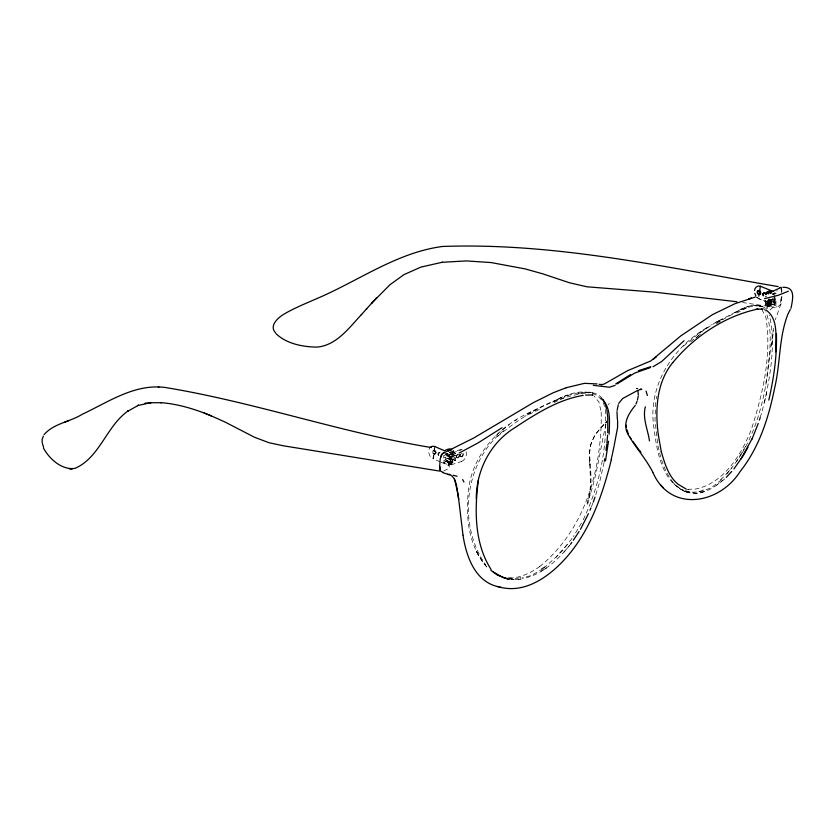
<?xml version="1.0" encoding="UTF-8"?>
<svg xmlns="http://www.w3.org/2000/svg" width="834" height="834" viewBox="0 0 834 834"><rect width="100%" height="100%" fill="white"/><g stroke="black" fill="none" stroke-linecap="round" stroke-linejoin="round"><path stroke-width="0.63" stroke-dasharray="4.17 3.13" d="M775.234 298.76L774.64 305.286L758.544 298.52M445.742 459.398L445.836 457.209M450.756 462.286A1.512 0.584 2.8 0 1 448.348 462.578A1.512 0.584 2.8 0 1 448.661 461.598A1.512 0.584 2.8 0 1 450.756 462.286L450.714 462.724A1.491 0.573 2.8 0 1 448.348 463.016L448.046 462.901M452.82 462.317L452.789 459.701M774.932 295.361L774.64 305.286M774.88 298.322L774.661 304.608L775.87 305.192L776.11 298.708M781.906 296.602L781.135 304.129L776.694 307.6L742.573 302.534M765.383 300.282L765.946 303.305L772.003 304.796C776.193 303.951 776.173 298.186 771.054 299.312M780.958 298.76L780.666 302.565M461.108 449.359L450.527 452.779L450.12 464.423L451.152 464.84L451.632 453.133L461.035 450.099M440.894 462.172L448.734 465.518L449.297 452.768M776.954 291.243L776.986 290.493M781.541 296.654L780.707 304.493L775.318 319.714M655.701 402.593L654.992 420.18L657.734 444.48M774.817 300.136L771.742 302.502L771.971 304.712L767.885 303.826A3.576 1.397 1.9 0 1 765.664 301.866A3.576 1.397 1.9 0 1 770.97 301.501L775.067 302.398M434.347 447.691L433.054 458.825L439.779 461.692M434.785 447.722L433.555 458.283C429.948 459.065 427.237 451.288 429.614 448.139M771.575 345.495L773.535 330.608M455.427 453.3L450.423 454.905L450.61 457.24L455.614 455.593L455.427 453.3L452.508 452.07A3.555 1.314 2.8 0 0 451.642 451.705M450.214 459.711C448.755 466.394 461.64 457.605 452.309 456.876A3.555 1.314 2.8 0 0 446.888 456.438A3.555 1.314 2.8 0 0 447.295 458.471L450.214 459.711L455.228 458.106M773.462 328.294L765.445 386.34M656.306 398.861L656.712 396.369M769.521 302.054L769.407 302.679A2.033 0.782 -77.9 0 1 769.313 304.577L769.104 305.213A1.949 0.751 -77.9 0 1 768.02 306.057L767.843 305.713A2.033 0.782 -77.9 0 1 767.916 303.857L768.124 303.222M445.085 453.456C453.644 458.095 445.981 451.736 452.07 451.507M764.497 402.395C770.522 373.934 775.839 343.837 769.417 315.043M768.875 300.428C768.458 307.673 783.366 303.107 768.875 300.428L766.467 301.658A3.555 1.376 2.7 0 0 766.926 303.774A3.555 1.376 2.7 0 0 772.19 303.44L774.588 302.21M775.057 293.401L776.298 293.526M604.077 462.505L599.563 482.417L595.403 495.938M766.696 392.543L761.974 411.881M774.713 299.708L772.294 301.074A3.555 1.376 2.7 0 1 768.156 301.647A3.555 1.376 2.7 0 1 765.539 300.094M765.435 302.471L765.351 304.66M453.164 452.966L453.196 450.402A3.576 1.366 2.8 0 1 452.153 451.601L449.432 452.893M443.657 460.305L449.255 462.151L451.757 460.973A3.555 1.366 2.8 0 0 451.455 458.867A3.555 1.366 2.8 0 0 446.159 459.127C438.006 461.88 449.599 467.061 452.445 462.828M587.574 504.299C593.266 487.775 590.336 470.355 589.648 453.394C589.607 440.498 597.832 430.083 606.756 421.691M452.966 457.803L452.998 454.916M770.376 305.557A1.491 0.573 2.7 0 0 768.26 304.9A1.491 0.573 2.7 0 0 768.031 305.89A1.491 0.573 2.7 0 0 770.376 305.557L770.366 304.91M760.201 417.438L762.026 411.61M769.563 302.054L770.022 300.938M770.126 302.179L770.877 300.699L771.554 301.001A1.866 0.688 -78.4 0 1 771.492 302.784L770.741 304.254L769.626 304.045M767.561 303.107L767.457 305.901A1.929 0.74 -77.9 0 0 768.531 305.077L768.739 304.441A2.012 0.771 -77.9 0 0 768.802 302.617L768.051 302.325L767.52 303.128A1.929 0.74 -77.9 0 1 768.635 302.273L768.708 302.659A1.929 0.74 -77.9 0 1 768.646 304.41M767.468 300.532L766.31 305.671L766.79 308.83M608.57 404.834L609.133 403.385M591.41 506.728L593.318 502.005M583.227 519.759C598.499 487.942 606.506 452.341 605.63 417.031C606.923 390.771 583.883 387.518 564.295 396.358L575.773 393.262L588.345 392.23M768.448 305.015L767.916 305.828M606.985 420.753L605.786 423.015L606.662 421.358C599.969 448.546 597.363 476.912 587.073 503.256L589.732 493.05L590.691 482.813L589.221 456.271L590.482 445.095L595.007 434.587L605.995 422.39M581.465 523.001L573.417 536.543M745.596 446.388L736.558 461.296M742.166 452.966C756.49 428.676 763.819 400.914 767.655 373.163C769.438 352.97 773.108 331.369 765.946 311.843M459.086 454.561L459.398 454.937A1.866 1.251 -65.9 0 1 459.315 456.719L458.002 458.002L456.344 457.23A1.835 1.23 -66 0 1 456.417 455.541L456.761 454.978M741.53 454.082C735.14 463.454 728.572 473.358 719.544 480.436M769.751 298.937L769.156 299.813A6.224 2.45 -77.7 0 0 767.801 303.409A6.224 2.45 -77.7 0 0 767.436 306.151A6.224 2.45 -77.7 0 0 767.614 308.476M572.041 538.441L562.085 551.097L556.007 557.352M543.664 568.277L555.725 557.331L567.568 544.164M569.758 545.259C557.685 560.25 541.933 574.772 522.428 578.723M563.982 552.077L569.841 545.071M769.959 300.98L771.148 300.574M726.758 473.67L731.898 467.832M447.9 461.838L447.785 462.672M435.546 453.602L435.598 453.55A1.929 1.449 64.2 0 0 435.796 451.757L434.597 450.381M722.963 480.103C713.237 488.87 700.007 496.397 686.538 492.091M495.896 435.661L501.463 430.761M497.606 436.38C523.898 414.467 555.892 395.389 590.649 392.678M683.463 346.152L698.756 333.485L716.781 321.726M721.691 479.644L711.517 487.588L700.998 491.716M503.726 430.678C464.298 461.338 457.23 524.826 485.722 564.889M690.562 341.909L696.442 337.186M724.694 478.945L716.687 485.117M435.202 453.884A1.929 1.449 64.2 0 1 433.19 453.06L432.898 452.445A2.012 1.512 64.2 0 1 433.107 450.662L433.513 450.329A1.929 1.449 64.2 0 1 435.515 451.152M434.827 454.082L435.598 453.477L434.827 454.082A1.949 1.47 64.2 0 1 432.794 453.248L432.502 452.622A2.033 1.532 64.2 0 1 432.71 450.819L434.014 450.214M773.181 294.756L775.151 293.193M769.959 309.862L775.87 305.192M695.879 337.895L698.85 335.602M502.391 429.948L509.293 424.652M697.433 336.425L700.424 334.121M769.084 299.25L772.18 300L775.161 297.696M440.164 452.747L438.257 453.143A1.866 1.407 64.2 0 0 438.058 454.884L438.809 455.989M438.757 453.029L439.747 452.852M765.31 296.591L766.102 296.112M539.619 566.599C585.051 530.132 602.336 468.114 601.189 411.631L601.251 412.246L598.906 402.061L593.975 395.973M698.756 333.485L711.496 324.676M706.763 327.752C671.85 348.018 647.33 386.872 653.96 428.103C656.942 451.507 661.8 482.803 686.997 492.279L682.462 490.382L674.279 483.824M539.89 566.411C532.165 571.957 523.408 576.388 513.932 577.837L509.001 578.181M557.206 399.528C545.707 404.323 534.657 410.026 523.481 415.52C493.624 431.053 470.209 460.076 468.041 494.489C465.716 519.634 469.49 547.584 486.9 567.047M543.205 568.611L531.321 575.491L522.324 577.858M544.863 566.745L539.994 569.653M514.724 420.93L516.746 419.679M546.666 567.923L542.027 570.602L543.695 569.643M568.298 395.097L562.543 396.848L552.64 401.936M541.224 571.081L542.798 570.154M765.518 308.361C755.948 301.366 743.897 307.465 734.879 312.583M722.327 319.808C733.993 313.584 745.669 305.609 759.43 305.817M559.687 398.277L562.543 396.848M746.711 307.902L736.891 313.021M720.211 320.923L714.978 324.27L716.385 323.602M720.962 319.912L722.442 319.141M457.188 454.572L457.72 454.28M458.158 454.436L456.844 455.729A1.866 1.251 -66 0 0 456.761 457.512L457.074 457.887M719.106 320.61L744.136 307.694M774.974 305.129L758.627 298.749M772.451 293.995L774.317 293.047M772.565 294.079L775.182 292.744M772.378 298.666L774.765 297.446M769 302.502L766.383 303.847A3.576 1.387 2.7 0 0 766.853 305.974L770.387 306.266L774.557 304.347M766.477 303.951L769.094 302.606M539.296 409.484L525.212 416.114M564.409 397.609L552.723 403.229M719.096 322.289L720.274 321.695M537.544 408.91L524.336 415.082M719.606 320.59L713.112 323.509M717.146 323.238L718.043 322.81M449.568 454.937L452.07 453.748A3.555 1.366 2.8 0 0 451.767 451.653M443.344 462.609L446.065 461.317A3.576 1.366 2.8 0 1 451.392 461.066A3.576 1.366 2.8 0 1 451.705 463.172L448.994 464.392L449.255 462.151M443.459 462.693L446.18 461.411M448.734 465.518L449.547 452.643M438.986 452.685L439.633 452.633M769.845 304.139L770.908 302.659A1.835 0.678 -78.4 0 0 770.97 300.897L770.501 300.542M769.897 304.233L770.824 302.627A1.762 0.657 -78.4 0 0 770.877 300.949M700.696 492.884L702.384 492.248M703.489 489.954C696.463 493.478 687.758 492.456 680.888 489.131M704.386 491.393L701.196 492.685M451.152 464.84L461.723 461.4M443.709 471.033L449.182 468.208L449.536 452.309M450.527 452.779L451.632 453.133M744.71 307.433L753.404 305.4L762.766 306.703M520.062 577.618L521.01 577.357M518.977 579.526L508.479 579.088L513.9 579.62L509.313 579.182M519.217 577.847L516.84 578.421L507.812 577.847M518.414 579.672L519.718 579.401M578.087 393.575C586.187 391.772 596.873 390.979 602.252 398.683M457.053 457.751L458.867 456.521A1.835 1.23 -66 0 0 458.94 454.77L458.637 454.394M461.181 449.338L462.192 449.255M768.395 302.148L768.969 302.252M588.783 391.99L595.81 393.565M697.026 493.28L687.352 492.248L682.869 490.329M510.043 578.202L512.337 578.4M698.944 491.674L700.591 491.81M688.832 489.339L688.238 489.277L695.639 489.068C723.954 483.188 740.957 455.176 751.184 429.958C762.849 393.877 772.18 354.554 765.727 316.607L761.984 309.852M690.01 492.154L680.732 489.349L672.59 482.844M434.201 453.8L435.202 453.79A2.033 1.532 64.2 0 0 435.442 451.945L435.15 451.319M768.062 299.093L772.18 300M771.742 302.502L767.978 301.679A3.555 1.387 1.9 0 1 765.424 300.125M768.26 306.182L767.697 306.026M759.43 305.651L762.776 306.505M757.282 305.307L760.618 306.182L763.339 308.038L765.518 310.894M637.916 388.738L636.655 388.383L637.28 388.853M772.607 294.287L774.89 294.996M687.007 489.339L687.873 489.61M461.338 456.907L460.191 456.052A2.012 1.324 -66.7 0 1 460.18 454.322M452.466 454.186L455.385 455.416M452.341 454.342L455.51 455.677M450.423 454.905L447.493 453.665A3.555 1.314 2.8 0 1 446.638 453.3M450.662 457.24L445.94 454.593M452.257 458.992L455.427 460.337L452.247 459.065A3.576 1.324 2.8 0 0 446.805 458.627A3.576 1.324 2.8 0 0 447.212 460.67M452.143 459.148L455.312 460.493M450.454 462.046L446.378 460.337L445.731 459.326M769.761 304.17L769.209 302.377M758.961 298.603L756.803 297.092M758.575 298.728L756.448 297.238M460.556 456.573L460.493 456.511A1.929 1.272 -66.7 0 0 462.297 455.927L462.63 455.343A2.012 1.324 -66.7 0 0 462.703 453.508M765.497 305.181L766.873 306.005A3.576 1.387 2.7 0 0 772.138 305.64M486.712 566.786L482.636 561.908L475.745 550.023L478.966 556.299M673.549 482.907C664.761 472.378 660.799 458.825 657.932 445.658M462.87 453.289L463.172 453.675A2.033 1.345 -66.7 0 1 463.089 455.531L462.755 456.125A1.949 1.282 -66.7 0 1 460.921 456.719L460.629 456.334A2.033 1.345 -66.7 0 1 460.702 454.478L461.046 453.884A1.949 1.282 -66.7 0 1 461.483 453.415M438.663 452.987A1.835 1.387 64.2 0 0 438.465 454.697L438.851 455.249M438.465 454.697L438.757 455.301M781.635 288.481L781.896 291.389M589.93 465.049L589.398 459.232M781.458 288.533L781.614 292.786M590.503 471.033L590.712 474.442M776.746 306.432L776.777 307.048M781.072 288.783L781.104 289.784M719.127 320.704A108.629 63.353 -88.5 0 1 716.792 321.799M559.708 398.36A108.629 67.981 -87.2 0 1 557.216 399.611M770.658 299.26A3.555 1.376 2.7 0 1 768.239 299.239M770.178 303.857A1.866 0.688 -78.4 0 1 770.241 302.075M769.615 303.712A1.835 0.678 -78.4 0 1 769.678 301.96M768.114 303.326A1.949 0.751 -77.9 0 1 769.209 302.481M767.29 305.567A2.012 0.771 -77.9 0 1 767.353 303.732M765.841 297.071A3.576 1.397 1.9 0 1 766.571 296.706M448.348 463.016A1.491 0.573 2.8 0 1 448.65 462.046A1.491 0.573 2.8 0 1 450.714 462.724M433.107 450.589A1.949 1.47 64.2 0 1 435.139 451.413M435.901 451.809A2.012 1.512 64.2 0 1 435.702 453.592M456.344 457.23A1.762 1.188 -66 0 1 456.417 455.541M460.191 456.052A1.929 1.272 -66.7 0 1 460.274 454.301M447.41 455.864A3.576 1.324 2.8 0 1 447.003 453.821A3.576 1.324 2.8 0 1 452.445 454.249M466.091 451.736A6.224 4.066 -67 0 1 461.734 461.358M443.813 455.677L443.751 457.939L446.273 456.751A3.555 1.366 2.8 0 1 451.569 456.49A3.555 1.366 2.8 0 1 451.882 458.596C448.317 462.422 448.598 455.656 451.976 456.177A3.555 1.366 2.8 0 0 451.663 454.082A3.555 1.366 2.8 0 0 446.367 454.342L443.813 455.677M637.312 388.602L636.53 388.248L637.312 388.602M767.978 305.598A1.605 0.625 2.8 0 0 770.491 305.254A1.605 0.625 2.8 0 0 768.218 304.535A1.605 0.625 2.8 0 0 767.978 305.598M768.031 305.452A1.512 0.584 2.7 0 0 770.408 305.119A1.512 0.584 2.7 0 0 768.26 304.452A1.512 0.584 2.7 0 0 768.031 305.452M448.285 462.724A1.605 0.615 3 0 0 450.84 462.422A1.605 0.615 3 0 0 448.619 461.682A1.605 0.615 3 0 0 448.285 462.724"/><path stroke-width="1.25" d="M434.921 446.555L432.221 446.284L430.334 447.243M638.291 395.118L637.937 390.395M607.746 432.742L607.757 417.469L606.902 410.453M476.277 499.013C476.151 470.814 490.225 443.021 514.401 427.988C535.511 414.071 557.748 399.736 583.091 395.389L582.674 395.452M775.62 351.854C775.537 338.177 778.977 318.744 765.831 309.894M616.972 411.662L617.379 419.46M609.112 434.201C609.466 421.983 611.447 406.627 600.824 397.985M606.923 443.125L607.6 435.108M758.815 296.174L760.379 286.239L773.181 291.452M608.507 441.217L605.515 460.858M606.016 450.297L606.777 444.324M638.187 396.338L637.447 400.08M617.108 410.37L618.275 404.761M604.275 461.285L604.681 458.825M614.283 445.022L617.577 427.508L617.619 420.43M614.095 445.961L612.573 453.321M478.424 480.071C474.41 510.231 474.421 543.445 491.028 569.393M611.781 456.969L612.375 454.238M754.582 290.451C754.697 287.574 757.543 285.218 760.379 286.239M611.155 459.69L611.572 457.876M768.802 400.111C773.754 378.334 777.121 355.951 776.412 333.569M440.581 457.199L441.228 455.145M611.301 459.899C602.45 494.979 590.326 530.56 565.879 558.029C549.794 576.075 525.576 593.85 500.056 587.178M759.42 420.034L760.149 417.709M593.318 502.005L594.986 497.147M645.349 406.804C642.316 418.084 647.872 429.656 649.467 440.863M758.231 423.474L752.049 438.997M637.04 401.363L635.988 404.021M589.982 510.262L590.931 507.906M790.986 308.33C792.54 299.844 796.272 286.771 782.803 287.292M43.347 436.13L42.107 439.435L42.19 442.771M618.703 403.416L622.56 398.579L637.718 390.375M787.89 314.168C778.612 338.135 780.593 363.655 774.411 389.051C768.489 418.345 758.971 447.837 740.133 471.523C719.335 504.414 670.432 512.827 652.897 472.471M588.439 513.723L580.516 529.236M752.091 438.767L740.905 459.044M788.234 313.49L790.267 309.518M747.983 447.295L743.584 455.103L733.92 468.927M635.268 405.439C628.544 413.476 622.154 424.037 628.096 434.483C635.612 447.514 645.923 458.783 652.834 472.221M579.109 531.508L573.292 540.296M672.725 362.634C656.275 382.754 655.117 410.286 658.307 434.9M570.446 544.31L571.822 542.402M44.108 434.608C53.73 423.349 70.066 421.921 82.232 414.289C108.451 402.019 134.722 383.463 165.226 387.476C255.037 402.207 341.502 432.856 431.449 447.556M672.861 362.519C693.94 336.894 724.444 316.086 757.929 309.039L755.76 309.331M731.71 471.471L726.32 477.298M276.127 333.777C286.708 343.879 303.023 346.996 317.243 347.1C336.842 345.213 349.227 327.585 361.633 314.387M361.299 314.772L366.71 308.716M366.355 309.101L376.634 297.79M371.745 303.117L371.37 303.524L389.926 284.759L403.864 274.678L420.899 267.099L442.427 262.22M684.047 340.72L661.706 361.497L653.053 366.731M615.68 383.974L630.587 374.518M617.045 383.932L634.757 373.048L650.155 367.658M757.929 290.837A1.929 1.459 63.5 0 1 759.951 291.65L760.243 292.265A1.929 1.459 63.5 0 1 760.045 293.954L758.544 294.339M760.045 294.048L759.638 294.381A1.929 1.459 63.4 0 1 757.616 293.568L757.324 292.953A2.012 1.522 63.5 0 1 757.533 291.17L758.283 290.628A1.949 1.48 63.5 0 1 760.327 291.452L760.629 292.077A2.033 1.543 63.5 0 1 760.42 293.881L760.014 294.214A1.949 1.48 63.5 0 1 757.96 293.391M599.146 384.307L601.96 384.61L601.418 384.683L604.348 383.974L627.585 370.682L650.822 360.913L680.919 335.8L712.517 314.606L735.14 303.618L755.281 297.071M653.46 359.131L656.587 356.639M769.209 291.118L771.471 291.452M763.162 293.537L764.434 292.838L765.987 293.776M442.239 453.842L443.99 452.799M502.089 427.686L477.976 442.958L459.117 453.071M615.075 385.402L609.383 387.226L593.308 385.339M766.905 292.265L767.749 291.837M769.615 290.878L766.8 292.348A3.576 1.387 2.7 0 0 766.404 294.048M780.009 287.605L780.634 287.48M444.699 450.673L446.638 449.714A3.576 1.366 2.8 0 1 451.851 449.495M788.359 291.202L778.518 295.205L764.507 298.676M770.084 292.536L781.229 287.355M68.951 420.513L64.447 422.317M638.302 370.723L650.874 366.668M566.182 387.727L584.405 383.338L597.081 383.921M566.536 387.612L553.317 392.71L533.353 402.645L473.545 438.1L442.281 453.696L440.196 458.919L439.643 466.623L440.477 471.064L442.844 472.211M638.959 389.947L641.784 389.228L640.293 389.155M520.103 579.213L520.854 579.005M145.898 403.302L144.928 403.427L151.11 402.624L137.527 405.574L138.548 405.22L127.696 411.266L128.259 410.828C106.418 425.903 99.778 457.876 74.831 468.406C61.58 470.126 49.414 458.919 43.441 448.067M442.03 262.293L466.394 260.917L491.184 262.574L525.18 268.902L542.903 273.886L569.549 282.789L587.021 286.802L654.836 292.181L736.902 301.752M585.551 395.076L593.037 394.982L592.421 394.909M757.491 309.101L762.912 309.278L761.338 308.893M150.13 402.749L161.462 402.676L160.712 402.634C178.278 403.948 195.281 409.254 211.492 415.947L204.184 413.028L204.695 413.237M158.199 387.059L158.94 387.112M439.466 471.064L283.518 445.815L269.028 442.729L254.506 437.256L225.055 422.046L210.971 415.739M764.048 293.141L764.58 293.255M778.164 286.594C667.304 267.641 555.6 242.392 442.573 246.468C396.431 252.504 358.005 281.319 315.94 298.979C305.077 303.774 293.995 308.205 283.758 314.272C277.889 317.817 268.704 325.99 275.689 332.954M453.154 475.244L457.074 476.297M463.006 535.251C466.206 556.278 475.078 582.059 498.732 586.823M497.408 586.469L501.38 587.532M508.167 579.067L497.523 575.199L490.882 570.289M443.094 472.763L449.609 474.817M447.691 474.296L449.078 474.671M508.479 579.088L503.058 577.587L493.134 571.905M434.493 446.451L444.741 450.829M686.226 489.11L678.042 484.2C668.149 476.256 664.437 462.213 661.258 451.632M449.495 474.265C458.054 478.914 456.511 491.184 458.773 499.274M758.94 290.92L759.857 291.712M660.83 485.179L663.489 487.953M765.914 294.579L764.632 293.161L763.558 293.245A1.866 1.418 63.5 0 0 763.298 294.986L763.6 295.59M633.079 441.728L639.355 450.537M639.584 450.412L640.929 452.362M462.641 479.56L463.933 482.021M629.607 436.422L631.004 438.694M755.938 295.997L754.791 293.37M763.266 295.768L762.954 295.173A1.835 1.397 63.5 0 1 763.152 293.464M646.037 391.115L647.413 395.483M603.045 399.59L604.9 403.479M628.429 434.149L626.876 429.635M454.478 478.935L458.064 494.239L462.995 535.032M42.461 443.657L43.566 447.17M440.185 469.959L439.799 466.477M605.359 404.448L606.599 409.254M661.341 451.955L658.36 435.181M626.23 425.236L626.449 427.415M768.416 293.641A1.605 0.625 2.8 0 1 767.739 293.047A1.605 0.625 2.8 0 1 768.667 292.567M769.198 292.536A1.605 0.625 2.8 0 1 770.887 293.068M768.468 293.735A1.512 0.584 2.7 0 1 767.833 293.172A1.512 0.584 2.7 0 1 768.698 292.724M769.209 292.692A1.512 0.584 2.7 0 1 770.793 293.193M768.531 293.214A1.428 0.553 2.7 0 1 768.187 292.432A1.428 0.553 2.7 0 1 770.178 292.369M768.489 293.276A1.491 0.573 2.7 0 1 768.083 292.484A1.491 0.573 2.7 0 1 770.063 292.359A1.491 0.573 2.7 0 1 770.699 293.141M757.668 292.765A2.033 1.543 63.5 0 1 757.866 290.962M760.347 292.307A2.012 1.522 63.5 0 1 760.139 294.089M448.755 450.756A1.605 0.615 3 0 1 448.619 449.797A1.605 0.615 3 0 1 451.058 450.016M448.807 450.85A1.512 0.584 2.8 0 1 448.212 450.287M448.682 449.953A1.512 0.584 2.8 0 1 450.621 449.995M449.807 450.548A1.491 0.573 2.8 0 1 448.244 449.974A1.491 0.573 2.8 0 1 449.474 449.401A1.491 0.573 2.8 0 1 451.184 449.901M751.298 298.176L748.682 298.926L751.298 298.176M71.766 468.76L69.305 468.687L72.297 468.781L71.766 468.76"/></g></svg>
